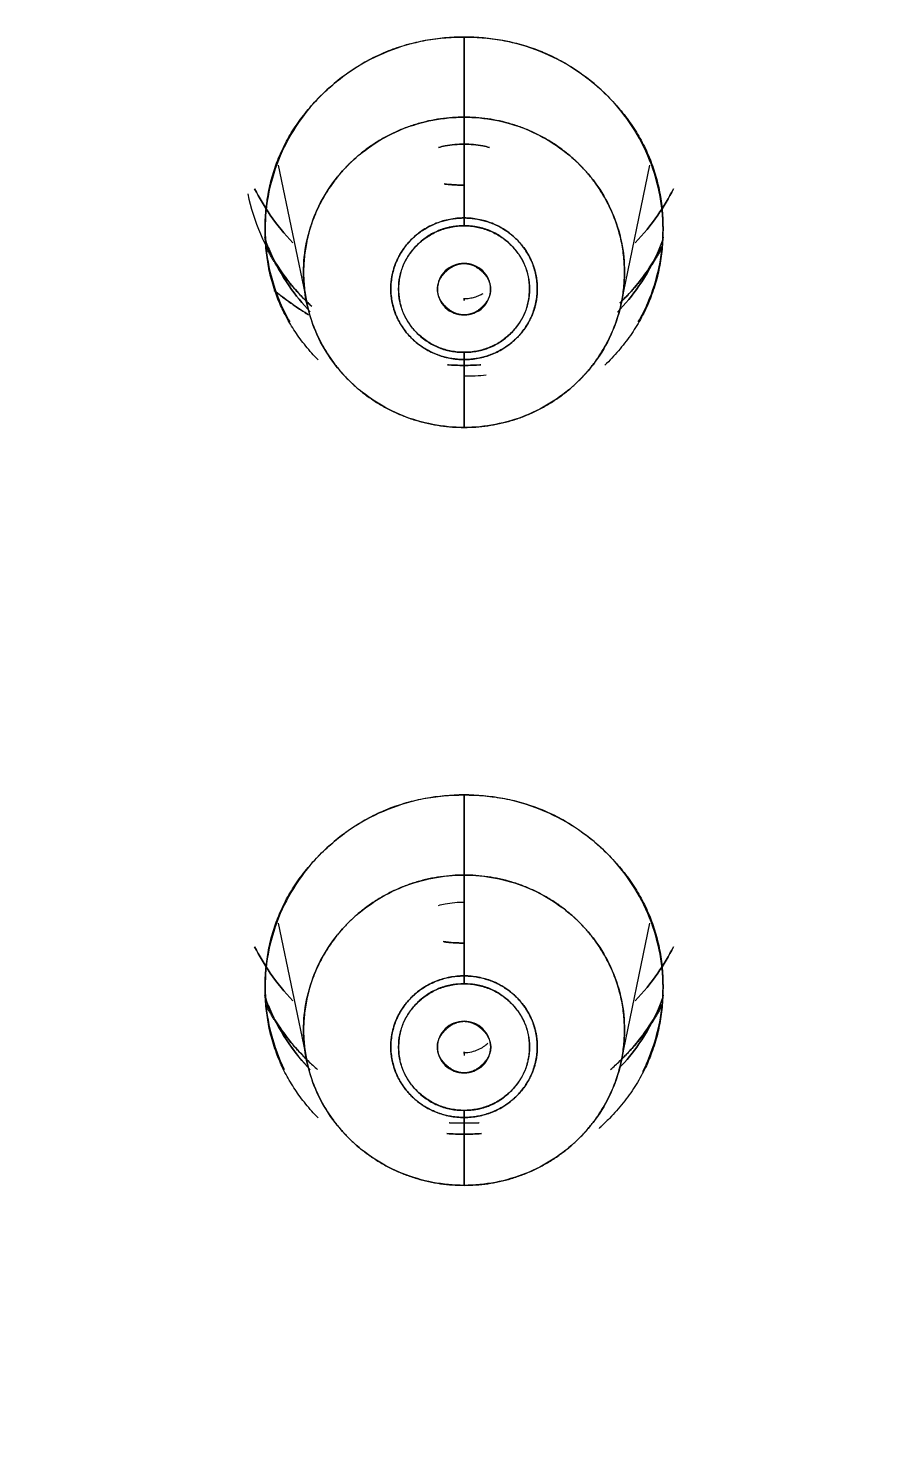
# Model space of a CAD drawing. Header units: inches. Extents: x 1105 to 1525, y -292 to 302.
# Drawn here: x 1224.23 to 1231.31, y 64.26 to 76.15 of the extents above; entities that cross this region are included whole.
import ezdxf

# ---------------------------------------------------------------- set-up
doc = ezdxf.new("R2010")
doc.units = ezdxf.units.IN
doc.header["$LTSCALE"] = 2.42
doc.header["$MEASUREMENT"] = 0
doc.header["$PDMODE"] = 3
doc.header["$PDSIZE"] = 0.3125
doc.layers.get('0').update_dxf_attribs({"linetype": 'CONTINUOUS'})
doc.layers.get('Defpoints').update_dxf_attribs({"linetype": 'CONTINUOUS'})
doc.layers.add('DIM', color=3, linetype='CONTINUOUS', lineweight=18)
doc.styles.get("Standard").update_dxf_attribs({"font": 'arial.ttf', "width": 0.8})
doc.dimstyles.new('ISO-25', dxfattribs={"dimtxt": 5, "dimasz": 2.5, "dimexe": 1.25, "dimexo": 0.625, "dimgap": 2, "dimtad": 1, "dimtih": 1, "dimtoh": 1, "dimdec": 1, "dimdsep": 46, "dimtxsty": 'Standard', "dimcen": 0, "dimclrd": 3, "dimclre": 3, "dimclrt": 4, "dimadec": 0, "dimazin": 0, "dimtfac": 1, "dimtdec": 1, "dimtmove": 0, "dimatfit": 3, "dimfxl": 1, "dimarcsym": 0})

# ---------------------------------------------------------------- blocks, each defined once
blk = doc.blocks.new('*D1')
at = {"layer": 'Defpoints', "color": 0, "transparency": 16777216}
for p in [(1211.201, 101.815), (1211.201, -172.578), (1309.638, -172.578)]:
    blk.add_point(p, dxfattribs=at)
at = {"layer": 'DIM', "color": 3, "lineweight": -2, "transparency": 16777216}
for p, q in [((1211.826, 101.815), (1310.888, 101.815)), ((1309.638, 96.815), (1309.638, -30.872)), ((1309.638, -167.578), (1309.638, -39.892)), ((1211.826, -172.578), (1310.888, -172.578))]:
    blk.add_line(p, q, dxfattribs=at)
at = {"layer": 'DIM', "color": 3, "transparency": 16777216}
for points in [[(1308.805, 96.815), (1310.472, 96.815), (1309.638, 101.815)], [(1308.805, -167.578), (1310.472, -167.578), (1309.638, -172.578)]]:
    blk.add_solid(points, dxfattribs=at)
at = {"layer": 'DIM', "color": 4, "transparency": 16777216, "insert": (1309.638, -35.382), "char_height": 5, "attachment_point": 5}
blk.add_mtext('274.4', dxfattribs=at)
blk = doc.blocks.new('*D3')
at = {"layer": 'Defpoints', "color": 0, "transparency": 16777216}
for p in [(1279.036, 140.16), (1143.365, 34.026), (1279.036, 34.019)]:
    blk.add_point(p, dxfattribs=at)
at = {"layer": 'DIM', "color": 3, "lineweight": -2, "transparency": 16777216}
for p, q in [((1143.365, 34.651), (1143.365, 141.41)), ((1279.036, 34.644), (1279.036, 141.41)), ((1148.365, 140.16), (1202.64, 140.16)), ((1274.036, 140.16), (1219.761, 140.16))]:
    blk.add_line(p, q, dxfattribs=at)
at = {"layer": 'DIM', "color": 3, "transparency": 16777216}
for points in [[(1148.365, 140.993), (1148.365, 139.326), (1143.365, 140.16)], [(1274.036, 140.993), (1274.036, 139.326), (1279.036, 140.16)]]:
    blk.add_solid(points, dxfattribs=at)
at = {"layer": 'DIM', "color": 4, "transparency": 16777216, "insert": (1211.201, 140.16), "char_height": 5, "attachment_point": 5}
blk.add_mtext('135.7', dxfattribs=at)

msp = doc.modelspace()

# ---------------------------------------------------------------- linework, layer by layer
at = {"linetype": 'Continuous', "lineweight": 18, "extrusion": (0, 1, 0)}
for p, q in [((1226.337, 75.001), (1226.576, 73.845)), ((1229.225, 73.845), (1229.464, 75.001)), ((1226.337, 68.626), (1226.576, 67.469)), ((1229.225, 67.469), (1229.464, 68.626))]:
    msp.add_line(p, q, dxfattribs=at)
at = {"linetype": 'Continuous', "lineweight": 18}
for points, degree, knots in [([(1278.773, 32.316), (1278.773, 34.452), (1278.555, 38.724), (1277.581, 45.07), (1275.967, 51.293), (1273.729, 57.334), (1270.89, 63.134), (1267.475, 68.637), (1263.519, 73.79), (1259.058, 78.543), (1254.137, 82.852), (1248.802, 86.674), (1243.105, 89.972), (1237.101, 92.715), (1230.847, 94.877), (1224.405, 96.435), (1217.834, 97.377), (1213.412, 97.587), (1211.201, 97.587)], 3, [0, 0, 0, 0, 0.0625, 0.125, 0.1875, 0.25, 0.3125, 0.375, 0.4375, 0.5, 0.5625, 0.625, 0.6875, 0.75, 0.8125, 0.875, 0.9375, 1, 1, 1, 1]), ([(1211.201, 97.587), (1213.412, 97.587), (1217.834, 97.376), (1226.594, 96.122), (1237.226, 93.007), (1247.024, 87.949), (1254.135, 82.851), (1259.059, 78.544), (1263.517, 73.789), (1267.476, 68.637), (1270.888, 63.133), (1273.73, 57.334), (1275.594, 52.3), (1276.773, 48.182), (1277.744, 44.012), (1278.555, 38.724), (1278.773, 34.452), (1278.773, 32.316)], 3, [0, 0, 0, 0, 0.0625, 0.125, 0.25, 0.375, 0.4375, 0.5, 0.5625, 0.625, 0.6875, 0.75, 0.8125, 0.84375, 0.875, 0.9375, 1, 1, 1, 1]), ([(1195.817, 93.394), (1202.015, 94.846), (1208.388, 95.111), (1213.318, 95.316), (1218.223, 94.804), (1224.622, 94.135), (1230.757, 92.275), (1238.11, 90.045), (1244.729, 86.221), (1251.525, 82.295), (1257.155, 76.908), (1262.782, 71.525), (1266.914, 64.997), (1271.044, 58.472), (1273.44, 51.181), (1275.835, 43.891), (1276.356, 36.257), (1276.877, 28.632), (1275.497, 21.105), (1274.115, 13.574), (1270.908, 6.579), (1268.052, 0.347), (1263.883, -5.15), (1257.961, -12.96), (1249.886, -18.696), (1244.869, -22.26), (1239.241, -24.844)], 2, [0, 0, 0, 0.125, 0.125, 0.1875, 0.1875, 0.25, 0.25, 0.3125, 0.3125, 0.375, 0.375, 0.4375, 0.4375, 0.5, 0.5, 0.5625, 0.5625, 0.625, 0.625, 0.6875, 0.6875, 0.75, 0.75, 0.875, 0.875, 1, 1, 1]), ([(1239.241, -24.844), (1239.945, -24.521), (1241.272, -23.883), (1243.174, -22.889), (1245.001, -21.861), (1246.885, -20.721), (1248.901, -19.401), (1251.067, -17.862), (1253.381, -16.063), (1255.852, -13.947), (1258.478, -11.445), (1261.219, -8.502), (1263.993, -5.097), (1266.701, -1.233), (1269.256, 3.091), (1271.566, 7.863), (1273.516, 12.997), (1275.013, 18.357), (1276.016, 23.822), (1276.519, 29.339), (1276.519, 34.879), (1276.016, 40.4), (1275.013, 45.856), (1273.519, 51.206), (1271.546, 56.409), (1269.108, 61.424), (1266.224, 66.213), (1262.916, 70.741), (1259.21, 74.971), (1255.137, 78.868), (1250.725, 82.407), (1245.994, 85.568), (1241.004, 88.308), (1235.91, 90.561), (1230.9, 92.3), (1226.102, 93.564), (1221.565, 94.42), (1217.342, 94.931), (1213.501, 95.163), (1210.069, 95.186), (1207.014, 95.06), (1204.285, 94.831), (1201.84, 94.532), (1199.657, 94.187), (1197.676, 93.811), (1196.425, 93.537), (1195.817, 93.394)], 3, [0, 0, 0, 0, 0.012202, 0.023189, 0.033858, 0.045296, 0.057999, 0.071972, 0.087381, 0.104481, 0.123651, 0.145097, 0.168608, 0.193819, 0.220656, 0.249232, 0.279085, 0.309194, 0.339088, 0.368937, 0.398843, 0.428755, 0.458652, 0.488547, 0.518447, 0.548347, 0.57824, 0.608136, 0.638049, 0.667943, 0.697772, 0.727718, 0.757896, 0.787508, 0.81533, 0.841142, 0.865293, 0.887639, 0.907732, 0.925508, 0.941345, 0.955585, 0.96839, 0.979913, 0.990205, 1, 1, 1, 1]), ([(1275.847, 28.397), (1275.855, 28.506), (1276.042, 31.393), (1276.001, 37.08), (1274.791, 45.363), (1272.449, 53.418), (1269.02, 61.1), (1264.562, 68.273), (1259.157, 74.81), (1252.9, 80.594), (1245.902, 85.522), (1238.289, 89.508), (1230.196, 92.479), (1221.759, 94.387), (1213.124, 95.194), (1204.448, 94.882), (1198.741, 93.93), (1195.937, 93.274)], 3, [0, 0, 0, 0, 0.002813, 0.073998, 0.145197, 0.216398, 0.287593, 0.358788, 0.429985, 0.501178, 0.572361, 0.643545, 0.714738, 0.785869, 0.857235, 0.928659, 1, 1, 1, 1]), ([(1195.887, 93.19), (1196.492, 93.332), (1197.738, 93.605), (1199.71, 93.979), (1201.883, 94.322), (1204.316, 94.62), (1207.033, 94.848), (1210.074, 94.973), (1213.49, 94.95), (1217.314, 94.719), (1221.518, 94.21), (1226.034, 93.358), (1230.81, 92.1), (1235.796, 90.369), (1240.867, 88.127), (1245.834, 85.4), (1250.543, 82.252), (1254.935, 78.73), (1258.989, 74.851), (1262.678, 70.64), (1265.971, 66.134), (1268.842, 61.366), (1271.269, 56.374), (1273.233, 51.195), (1274.72, 45.87), (1275.718, 40.438), (1276.219, 34.943), (1276.219, 29.429), (1275.719, 23.937), (1274.72, 18.497), (1273.23, 13.162), (1271.289, 8.051), (1268.99, 3.302), (1266.446, -1.003), (1263.75, -4.849), (1260.989, -8.238), (1258.26, -11.168), (1255.647, -13.658), (1253.187, -15.765), (1250.884, -17.555), (1248.728, -19.088), (1246.721, -20.401), (1244.846, -21.536), (1243.027, -22.56), (1241.133, -23.549), (1239.813, -24.184), (1239.113, -24.505)], 3, [0, 0, 0, 0, 0.009795, 0.020087, 0.03161, 0.044415, 0.058655, 0.074492, 0.092268, 0.112361, 0.134707, 0.158858, 0.18467, 0.212492, 0.242104, 0.272282, 0.302228, 0.332057, 0.361951, 0.391864, 0.42176, 0.451653, 0.481553, 0.511453, 0.541348, 0.571245, 0.601157, 0.631063, 0.660912, 0.690806, 0.720915, 0.750768, 0.779344, 0.806181, 0.831392, 0.854903, 0.876349, 0.895519, 0.912619, 0.928028, 0.942001, 0.954704, 0.966142, 0.976811, 0.987798, 1, 1, 1, 1]), ([(1238.926, -24.204), (1244.594, -21.601), (1249.636, -17.993), (1253.679, -15.099), (1257.214, -11.632), (1261.748, -7.184), (1265.281, -1.952), (1269.377, 4.114), (1271.926, 10.932), (1274.313, 17.314), (1275.221, 24.04), (1276.204, 31.32), (1275.41, 38.624), (1274.478, 47.195), (1271.171, 55.203), (1268.094, 62.655), (1263.166, 69.11), (1259.017, 74.545), (1253.753, 79.002), (1248.176, 83.723), (1241.629, 87.101), (1235.346, 90.344), (1228.485, 92.185), (1218.496, 94.865), (1208.135, 94.39), (1201.98, 94.108), (1195.989, 92.705)], 2, [0, 0, 0, 0.125, 0.125, 0.1875, 0.1875, 0.25, 0.25, 0.3125, 0.3125, 0.375, 0.375, 0.4375, 0.4375, 0.5, 0.5, 0.5625, 0.5625, 0.625, 0.625, 0.6875, 0.6875, 0.75, 0.75, 0.875, 0.875, 1, 1, 1]), ([(1195.989, 92.705), (1196.681, 92.867), (1198.001, 93.154), (1199.941, 93.514), (1201.848, 93.812), (1203.864, 94.068), (1206.081, 94.278), (1208.538, 94.424), (1211.258, 94.481), (1214.287, 94.415), (1217.665, 94.179), (1221.39, 93.718), (1225.413, 92.977), (1229.663, 91.91), (1234.077, 90.476), (1238.587, 88.642), (1243.083, 86.403), (1247.409, 83.81), (1251.422, 80.959), (1255.075, 77.927), (1258.424, 74.708), (1261.577, 71.202), (1264.604, 67.271), (1267.483, 62.819), (1270.107, 57.845), (1272.33, 52.456), (1274.036, 46.829), (1275.168, 41.173), (1275.735, 35.705), (1275.811, 30.574), (1275.491, 25.797), (1274.836, 21.258), (1273.845, 16.787), (1272.478, 12.274), (1270.697, 7.727), (1268.522, 3.274), (1266.041, -0.911), (1263.375, -4.71), (1260.618, -8.09), (1257.835, -11.072), (1255.092, -13.667), (1252.471, -15.879), (1250.029, -17.736), (1247.779, -19.294), (1245.71, -20.607), (1243.81, -21.721), (1242.074, -22.664), (1240.467, -23.48), (1239.433, -23.971), (1238.926, -24.204)], 3, [0, 0, 0, 0, 0.011269, 0.021419, 0.031278, 0.041852, 0.053605, 0.066538, 0.08081, 0.096678, 0.114498, 0.1344, 0.156117, 0.179301, 0.203861, 0.229789, 0.256714, 0.283873, 0.310306, 0.335514, 0.360061, 0.38505, 0.41157, 0.440282, 0.471001, 0.502948, 0.535235, 0.566974, 0.597228, 0.625207, 0.651, 0.675617, 0.700265, 0.725877, 0.752635, 0.779868, 0.806498, 0.831609, 0.855023, 0.876985, 0.897373, 0.915773, 0.93207, 0.946569, 0.959582, 0.971263, 0.981756, 0.991115, 1, 1, 1, 1]), ([(1227.901, 76.079), (1227.791, 76.079), (1227.681, 76.069), (1227.466, 76.028), (1227.361, 75.997), (1227.158, 75.916), (1227.061, 75.866), (1226.879, 75.748), (1226.794, 75.681), (1226.639, 75.531), (1226.569, 75.449), (1226.447, 75.273), (1226.396, 75.179), (1226.312, 74.983), (1226.28, 74.881), (1226.237, 74.674), (1226.226, 74.568), (1226.226, 74.356), (1226.237, 74.25), (1226.28, 74.043), (1226.312, 73.941), (1226.377, 73.788), (1226.404, 73.734), (1226.434, 73.682)], 3, [0, 0, 0, 0, 0.094677, 0.094677, 0.189354, 0.189354, 0.28403, 0.28403, 0.378707, 0.378707, 0.473384, 0.473384, 0.568061, 0.568061, 0.662738, 0.662738, 0.757414, 0.757414, 0.852091, 0.852091, 0.946768, 0.946768, 1, 1, 1, 1]), ([(1226.672, 73.363), (1226.226, 73.822), (1226.226, 75.131), (1227.206, 76.079), (1227.901, 76.079)], 2, [0, 0, 0, 0.322909, 0.661454, 1, 1, 1]), ([(1229.367, 73.682), (1229.397, 73.734), (1229.424, 73.788), (1229.489, 73.941), (1229.521, 74.043), (1229.564, 74.25), (1229.575, 74.356), (1229.575, 74.568), (1229.564, 74.674), (1229.521, 74.881), (1229.489, 74.983), (1229.406, 75.179), (1229.354, 75.273), (1229.232, 75.449), (1229.162, 75.531), (1229.007, 75.681), (1228.922, 75.748), (1228.74, 75.866), (1228.643, 75.916), (1228.44, 75.997), (1228.335, 76.028), (1228.12, 76.069), (1228.01, 76.079), (1227.901, 76.079)], 3, [0, 0, 0, 0, 0.053232, 0.053232, 0.147909, 0.147909, 0.242586, 0.242586, 0.337262, 0.337262, 0.431939, 0.431939, 0.526616, 0.526616, 0.621293, 0.621293, 0.71597, 0.71597, 0.810646, 0.810646, 0.905323, 0.905323, 1, 1, 1, 1]), ([(1227.901, 76.079), (1228.594, 76.079), (1229.575, 75.133), (1229.575, 73.793), (1229.085, 73.318)], 2, [0, 0, 0, 0.33334, 0.666681, 1, 1, 1]), ([(1227.901, 72.795), (1227.812, 72.795), (1227.724, 72.804), (1227.55, 72.837), (1227.465, 72.862), (1227.302, 72.927), (1227.224, 72.968), (1227.077, 73.063), (1227.008, 73.117), (1226.883, 73.238), (1226.827, 73.304), (1226.728, 73.446), (1226.686, 73.522), (1226.619, 73.68), (1226.593, 73.762), (1226.558, 73.929), (1226.55, 74.015), (1226.55, 74.185), (1226.558, 74.271), (1226.593, 74.438), (1226.619, 74.52), (1226.686, 74.678), (1226.728, 74.754), (1226.827, 74.896), (1226.883, 74.962), (1227.008, 75.083), (1227.077, 75.137), (1227.224, 75.232), (1227.302, 75.273), (1227.465, 75.338), (1227.55, 75.363), (1227.724, 75.396), (1227.812, 75.405), (1227.901, 75.405)], 3, [0, 0, 0, 0, 0.0625, 0.0625, 0.125, 0.125, 0.1875, 0.1875, 0.25, 0.25, 0.3125, 0.3125, 0.375, 0.375, 0.4375, 0.4375, 0.5, 0.5, 0.5625, 0.5625, 0.625, 0.625, 0.6875, 0.6875, 0.75, 0.75, 0.8125, 0.8125, 0.875, 0.875, 0.9375, 0.9375, 1, 1, 1, 1]), ([(1227.901, 75.405), (1227.989, 75.405), (1228.077, 75.396), (1228.251, 75.363), (1228.336, 75.338), (1228.499, 75.273), (1228.577, 75.232), (1228.724, 75.137), (1228.793, 75.083), (1228.918, 74.962), (1228.975, 74.896), (1229.073, 74.754), (1229.115, 74.678), (1229.182, 74.52), (1229.208, 74.438), (1229.243, 74.271), (1229.251, 74.185), (1229.251, 74.015), (1229.243, 73.929), (1229.208, 73.762), (1229.182, 73.68), (1229.115, 73.522), (1229.073, 73.446), (1228.975, 73.304), (1228.918, 73.238), (1228.793, 73.117), (1228.724, 73.063), (1228.577, 72.968), (1228.499, 72.927), (1228.336, 72.862), (1228.251, 72.837), (1228.077, 72.804), (1227.989, 72.795), (1227.901, 72.795)], 3, [0, 0, 0, 0, 0.0625, 0.0625, 0.125, 0.125, 0.1875, 0.1875, 0.25, 0.25, 0.3125, 0.3125, 0.375, 0.375, 0.4375, 0.4375, 0.5, 0.5, 0.5625, 0.5625, 0.625, 0.625, 0.6875, 0.6875, 0.75, 0.75, 0.8125, 0.8125, 0.875, 0.875, 0.9375, 0.9375, 1, 1, 1, 1]), ([(1227.901, 75.178), (1227.848, 75.178), (1227.795, 75.173), (1227.723, 75.159), (1227.704, 75.155), (1227.685, 75.15)], 3, [0, 0, 0, 0, 0.729394, 0.729394, 1, 1, 1, 1]), ([(1227.685, 75.15), (1227.704, 75.155), (1227.723, 75.159), (1227.795, 75.173), (1227.848, 75.178), (1227.901, 75.178)], 3, [0, 0, 0, 0, 0.270606, 0.270606, 1, 1, 1, 1]), ([(1227.901, 75.178), (1227.954, 75.178), (1228.007, 75.173), (1228.078, 75.159), (1228.097, 75.155), (1228.116, 75.15)], 3, [0, 0, 0, 0, 0.729394, 0.729394, 1, 1, 1, 1]), ([(1228.116, 75.15), (1228.097, 75.155), (1228.078, 75.159), (1228.007, 75.173), (1227.954, 75.178), (1227.901, 75.178)], 3, [0, 0, 0, 0, 0.270606, 0.270606, 1, 1, 1, 1]), ([(1226.138, 74.802), (1226.177, 74.725), (1226.221, 74.652), (1226.327, 74.498), (1226.39, 74.42), (1226.46, 74.347)], 3, [0, 0, 0, 0, 0.461241, 0.461241, 1, 1, 1, 1]), ([(1226.46, 74.347), (1226.39, 74.42), (1226.327, 74.498), (1226.221, 74.652), (1226.177, 74.725), (1226.138, 74.802)], 3, [0, 0, 0, 0, 0.538758, 0.538758, 1, 1, 1, 1]), ([(1229.341, 74.347), (1229.411, 74.42), (1229.474, 74.498), (1229.58, 74.652), (1229.624, 74.725), (1229.663, 74.802)], 3, [0, 0, 0, 0, 0.538758, 0.538758, 1, 1, 1, 1]), ([(1229.663, 74.802), (1229.624, 74.725), (1229.58, 74.652), (1229.474, 74.498), (1229.411, 74.42), (1229.341, 74.347)], 3, [0, 0, 0, 0, 0.461241, 0.461241, 1, 1, 1, 1]), ([(1226.081, 74.759), (1226.105, 74.644), (1226.14, 74.531), (1226.233, 74.315), (1226.29, 74.211), (1226.425, 74.016), (1226.503, 73.925), (1226.598, 73.832), (1226.608, 73.823), (1226.618, 73.814)], 3, [0, 0, 0, 0, 0.320585, 0.320585, 0.641973, 0.641973, 0.963361, 0.963361, 1, 1, 1, 1]), ([(1227.901, 74.557), (1227.86, 74.557), (1227.82, 74.553), (1227.741, 74.538), (1227.702, 74.527), (1227.627, 74.497), (1227.591, 74.478), (1227.524, 74.435), (1227.493, 74.41), (1227.436, 74.355), (1227.41, 74.325), (1227.365, 74.26), (1227.346, 74.225), (1227.315, 74.153), (1227.304, 74.116), (1227.288, 74.039), (1227.284, 74), (1227.284, 73.922), (1227.288, 73.883), (1227.304, 73.807), (1227.315, 73.77), (1227.346, 73.697), (1227.365, 73.663), (1227.41, 73.598), (1227.436, 73.568), (1227.493, 73.513), (1227.524, 73.488), (1227.591, 73.445), (1227.627, 73.426), (1227.702, 73.396), (1227.741, 73.385), (1227.82, 73.37), (1227.86, 73.366), (1227.901, 73.366)], 3, [0, 0, 0, 0, 0.0625, 0.0625, 0.125, 0.125, 0.1875, 0.1875, 0.25, 0.25, 0.3125, 0.3125, 0.375, 0.375, 0.4375, 0.4375, 0.5, 0.5, 0.5625, 0.5625, 0.625, 0.625, 0.6875, 0.6875, 0.75, 0.75, 0.8125, 0.8125, 0.875, 0.875, 0.9375, 0.9375, 1, 1, 1, 1]), ([(1227.901, 73.366), (1227.941, 73.366), (1227.981, 73.37), (1228.06, 73.385), (1228.099, 73.396), (1228.174, 73.426), (1228.21, 73.445), (1228.277, 73.488), (1228.308, 73.513), (1228.365, 73.568), (1228.391, 73.598), (1228.436, 73.663), (1228.455, 73.697), (1228.486, 73.77), (1228.497, 73.807), (1228.513, 73.883), (1228.517, 73.922), (1228.517, 74), (1228.513, 74.039), (1228.497, 74.116), (1228.486, 74.153), (1228.455, 74.225), (1228.436, 74.26), (1228.391, 74.325), (1228.365, 74.355), (1228.308, 74.41), (1228.277, 74.435), (1228.21, 74.478), (1228.174, 74.497), (1228.099, 74.527), (1228.06, 74.538), (1227.981, 74.553), (1227.941, 74.557), (1227.901, 74.557)], 3, [0, 0, 0, 0, 0.0625, 0.0625, 0.125, 0.125, 0.1875, 0.1875, 0.25, 0.25, 0.3125, 0.3125, 0.375, 0.375, 0.4375, 0.4375, 0.5, 0.5, 0.5625, 0.5625, 0.625, 0.625, 0.6875, 0.6875, 0.75, 0.75, 0.8125, 0.8125, 0.875, 0.875, 0.9375, 0.9375, 1, 1, 1, 1]), ([(1227.901, 73.427), (1227.864, 73.427), (1227.828, 73.43), (1227.758, 73.444), (1227.723, 73.454), (1227.656, 73.48), (1227.624, 73.497), (1227.565, 73.536), (1227.537, 73.558), (1227.486, 73.607), (1227.463, 73.634), (1227.423, 73.692), (1227.405, 73.723), (1227.378, 73.787), (1227.367, 73.821), (1227.353, 73.889), (1227.35, 73.924), (1227.35, 73.993), (1227.353, 74.028), (1227.367, 74.096), (1227.378, 74.13), (1227.405, 74.194), (1227.423, 74.225), (1227.463, 74.283), (1227.486, 74.31), (1227.537, 74.359), (1227.565, 74.382), (1227.624, 74.42), (1227.656, 74.437), (1227.723, 74.463), (1227.758, 74.474), (1227.828, 74.487), (1227.864, 74.491), (1227.901, 74.491)], 3, [0, 0, 0, 0, 0.0625, 0.0625, 0.125, 0.125, 0.1875, 0.1875, 0.25, 0.25, 0.3125, 0.3125, 0.375, 0.375, 0.4375, 0.4375, 0.5, 0.5, 0.5625, 0.5625, 0.625, 0.625, 0.6875, 0.6875, 0.75, 0.75, 0.8125, 0.8125, 0.875, 0.875, 0.9375, 0.9375, 1, 1, 1, 1]), ([(1227.901, 74.491), (1227.937, 74.491), (1227.973, 74.487), (1228.043, 74.474), (1228.078, 74.463), (1228.145, 74.437), (1228.177, 74.42), (1228.236, 74.382), (1228.264, 74.359), (1228.315, 74.31), (1228.338, 74.283), (1228.378, 74.225), (1228.396, 74.194), (1228.423, 74.13), (1228.434, 74.096), (1228.448, 74.028), (1228.451, 73.993), (1228.451, 73.924), (1228.448, 73.889), (1228.434, 73.821), (1228.423, 73.787), (1228.396, 73.723), (1228.378, 73.692), (1228.338, 73.634), (1228.315, 73.607), (1228.264, 73.558), (1228.236, 73.536), (1228.177, 73.497), (1228.145, 73.48), (1228.078, 73.454), (1228.043, 73.444), (1227.973, 73.43), (1227.937, 73.427), (1227.901, 73.427)], 3, [0, 0, 0, 0, 0.0625, 0.0625, 0.125, 0.125, 0.1875, 0.1875, 0.25, 0.25, 0.3125, 0.3125, 0.375, 0.375, 0.4375, 0.4375, 0.5, 0.5, 0.5625, 0.5625, 0.625, 0.625, 0.6875, 0.6875, 0.75, 0.75, 0.8125, 0.8125, 0.875, 0.875, 0.9375, 0.9375, 1, 1, 1, 1]), ([(1226.221, 74.395), (1226.234, 74.356), (1226.249, 74.318), (1226.309, 74.177), (1226.364, 74.078), (1226.482, 73.908), (1226.541, 73.836), (1226.606, 73.768)], 3, [0, 0, 0, 0, 0.166133, 0.166133, 0.623172, 0.623172, 1, 1, 1, 1]), ([(1226.606, 73.768), (1226.541, 73.836), (1226.482, 73.908), (1226.364, 74.078), (1226.309, 74.177), (1226.26, 74.293), (1226.254, 74.307), (1226.249, 74.32)], 3, [0, 0, 0, 0, 0.422604, 0.422604, 0.935162, 0.935162, 1, 1, 1, 1]), ([(1229.191, 73.764), (1229.258, 73.833), (1229.318, 73.907), (1229.437, 74.078), (1229.492, 74.177), (1229.552, 74.318), (1229.567, 74.356), (1229.58, 74.395)], 3, [0, 0, 0, 0, 0.381141, 0.381141, 0.835016, 0.835016, 1, 1, 1, 1]), ([(1229.547, 74.308), (1229.544, 74.299), (1229.54, 74.29), (1229.492, 74.177), (1229.437, 74.078), (1229.318, 73.907), (1229.258, 73.833), (1229.191, 73.764)], 3, [0, 0, 0, 0, 0.046268, 0.046268, 0.564672, 0.564672, 1, 1, 1, 1]), ([(1229.213, 73.843), (1229.299, 73.925), (1229.376, 74.016), (1229.488, 74.178), (1229.529, 74.246), (1229.565, 74.316)], 3, [0, 0, 0, 0, 0.599369, 0.599369, 1, 1, 1, 1]), ([(1226.618, 73.814), (1226.603, 73.827), (1226.37, 74.053), (1226.239, 74.3)], 2, [0, 0, 0, 0.063325, 1, 1, 1]), ([(1227.901, 74.174), (1227.871, 74.175), (1227.842, 74.169), (1227.788, 74.148), (1227.763, 74.132), (1227.722, 74.092), (1227.705, 74.068), (1227.683, 74.016), (1227.677, 73.987), (1227.677, 73.93), (1227.682, 73.902), (1227.705, 73.849), (1227.721, 73.824), (1227.763, 73.784), (1227.787, 73.768), (1227.842, 73.746), (1227.871, 73.741), (1227.901, 73.741)], 3, [0, 0, 0, 0, 0.125, 0.125, 0.25, 0.25, 0.375, 0.375, 0.5, 0.5, 0.625, 0.625, 0.75, 0.75, 0.875, 0.875, 1, 1, 1, 1]), ([(1227.901, 73.741), (1227.82, 73.742), (1227.678, 73.875), (1227.677, 73.957), (1227.676, 74.036), (1227.749, 74.107), (1227.818, 74.173), (1227.901, 74.174)], 2, [0, 0, 0, 0.25, 0.5, 0.5, 0.75, 0.75, 1, 1, 1]), ([(1227.901, 73.741), (1227.93, 73.741), (1227.959, 73.746), (1228.014, 73.768), (1228.039, 73.784), (1228.08, 73.824), (1228.096, 73.849), (1228.119, 73.902), (1228.125, 73.93), (1228.124, 73.987), (1228.118, 74.016), (1228.096, 74.068), (1228.079, 74.092), (1228.038, 74.132), (1228.013, 74.148), (1227.959, 74.169), (1227.93, 74.175), (1227.901, 74.174)], 3, [0, 0, 0, 0, 0.125, 0.125, 0.25, 0.25, 0.375, 0.375, 0.5, 0.5, 0.625, 0.625, 0.75, 0.75, 0.875, 0.875, 1, 1, 1, 1]), ([(1227.901, 74.174), (1227.981, 74.173), (1228.123, 74.04), (1228.124, 73.957), (1228.125, 73.879), (1228.052, 73.808), (1227.983, 73.742), (1227.901, 73.741)], 2, [0, 0, 0, 0.25, 0.5, 0.5, 0.75, 0.75, 1, 1, 1]), ([(1226.591, 73.743), (1226.572, 73.755), (1226.552, 73.767), (1226.453, 73.831), (1226.377, 73.887), (1226.303, 73.948)], 3, [0, 0, 0, 0, 0.193037, 0.193037, 1, 1, 1, 1]), ([(1227.901, 73.879), (1227.916, 73.879), (1227.946, 73.881), (1227.99, 73.891), (1228.028, 73.905), (1228.051, 73.917), (1228.062, 73.923)], 3, [0, 0, 0, 0, 0.275637, 0.53006, 0.784551, 1, 1, 1, 1]), ([(1227.901, 73.204), (1227.901, 73.204), (1227.901, 73.204), (1227.901, 73.215), (1227.901, 73.223), (1227.901, 73.234), (1227.901, 73.236), (1227.901, 73.235), (1227.901, 73.231), (1227.901, 73.225)], 3, [0, 0, 0, 0, 0.000041, 0.000041, 0.333361, 0.333361, 0.66668, 0.66668, 1, 1, 1, 1]), ([(1227.901, 69.704), (1227.791, 69.704), (1227.681, 69.694), (1227.466, 69.653), (1227.361, 69.622), (1227.158, 69.541), (1227.061, 69.491), (1226.879, 69.373), (1226.794, 69.305), (1226.639, 69.156), (1226.569, 69.074), (1226.447, 68.897), (1226.396, 68.804), (1226.312, 68.608), (1226.28, 68.506), (1226.237, 68.299), (1226.226, 68.193), (1226.226, 67.981), (1226.237, 67.875), (1226.28, 67.668), (1226.312, 67.566), (1226.364, 67.444), (1226.375, 67.42), (1226.387, 67.396)], 3, [0, 0, 0, 0, 0.097575, 0.097575, 0.195151, 0.195151, 0.292726, 0.292726, 0.390301, 0.390301, 0.487876, 0.487876, 0.585452, 0.585452, 0.683027, 0.683027, 0.780602, 0.780602, 0.878177, 0.878177, 0.975753, 0.975753, 1, 1, 1, 1]), ([(1226.672, 66.987), (1226.226, 67.447), (1226.226, 68.756), (1227.206, 69.704), (1227.901, 69.704)], 2, [0, 0, 0, 0.322909, 0.661454, 1, 1, 1]), ([(1229.405, 67.377), (1229.42, 67.407), (1229.434, 67.437), (1229.489, 67.566), (1229.521, 67.668), (1229.564, 67.875), (1229.575, 67.981), (1229.575, 68.193), (1229.564, 68.299), (1229.521, 68.506), (1229.489, 68.608), (1229.406, 68.804), (1229.354, 68.897), (1229.232, 69.074), (1229.162, 69.156), (1229.007, 69.305), (1228.922, 69.373), (1228.74, 69.491), (1228.643, 69.541), (1228.44, 69.622), (1228.335, 69.653), (1228.12, 69.694), (1228.01, 69.704), (1227.901, 69.704)], 3, [0, 0, 0, 0, 0.030397, 0.030397, 0.127357, 0.127357, 0.224318, 0.224318, 0.321278, 0.321278, 0.418238, 0.418238, 0.515198, 0.515198, 0.612159, 0.612159, 0.709119, 0.709119, 0.806079, 0.806079, 0.90304, 0.90304, 1, 1, 1, 1]), ([(1227.901, 69.704), (1228.594, 69.704), (1229.575, 68.758), (1229.575, 67.418), (1229.061, 66.921), (1229.037, 66.899)], 2, [0, 0, 0, 0.328091, 0.656181, 0.984272, 1, 1, 1]), ([(1227.901, 66.42), (1227.812, 66.42), (1227.724, 66.429), (1227.55, 66.462), (1227.465, 66.487), (1227.302, 66.552), (1227.224, 66.593), (1227.077, 66.688), (1227.008, 66.742), (1226.883, 66.863), (1226.827, 66.929), (1226.728, 67.071), (1226.686, 67.147), (1226.619, 67.305), (1226.593, 67.387), (1226.558, 67.554), (1226.55, 67.64), (1226.55, 67.81), (1226.558, 67.896), (1226.593, 68.063), (1226.619, 68.145), (1226.686, 68.303), (1226.728, 68.379), (1226.827, 68.521), (1226.883, 68.587), (1227.008, 68.708), (1227.077, 68.762), (1227.224, 68.857), (1227.302, 68.898), (1227.465, 68.963), (1227.55, 68.988), (1227.724, 69.021), (1227.812, 69.03), (1227.901, 69.03)], 3, [0, 0, 0, 0, 0.0625, 0.0625, 0.125, 0.125, 0.1875, 0.1875, 0.25, 0.25, 0.3125, 0.3125, 0.375, 0.375, 0.4375, 0.4375, 0.5, 0.5, 0.5625, 0.5625, 0.625, 0.625, 0.6875, 0.6875, 0.75, 0.75, 0.8125, 0.8125, 0.875, 0.875, 0.9375, 0.9375, 1, 1, 1, 1]), ([(1227.901, 69.03), (1227.989, 69.03), (1228.077, 69.021), (1228.251, 68.988), (1228.336, 68.963), (1228.499, 68.898), (1228.577, 68.857), (1228.724, 68.762), (1228.793, 68.708), (1228.918, 68.587), (1228.975, 68.521), (1229.073, 68.379), (1229.115, 68.303), (1229.182, 68.145), (1229.208, 68.063), (1229.243, 67.896), (1229.251, 67.81), (1229.251, 67.64), (1229.243, 67.554), (1229.208, 67.387), (1229.182, 67.305), (1229.115, 67.147), (1229.073, 67.071), (1228.975, 66.929), (1228.918, 66.863), (1228.793, 66.742), (1228.724, 66.688), (1228.577, 66.593), (1228.499, 66.552), (1228.336, 66.487), (1228.251, 66.462), (1228.077, 66.429), (1227.989, 66.42), (1227.901, 66.42)], 3, [0, 0, 0, 0, 0.0625, 0.0625, 0.125, 0.125, 0.1875, 0.1875, 0.25, 0.25, 0.3125, 0.3125, 0.375, 0.375, 0.4375, 0.4375, 0.5, 0.5, 0.5625, 0.5625, 0.625, 0.625, 0.6875, 0.6875, 0.75, 0.75, 0.8125, 0.8125, 0.875, 0.875, 0.9375, 0.9375, 1, 1, 1, 1]), ([(1227.685, 68.775), (1227.704, 68.78), (1227.723, 68.784), (1227.795, 68.798), (1227.848, 68.803), (1227.901, 68.803)], 3, [0, 0, 0, 0, 0.270207, 0.270207, 1, 1, 1, 1]), ([(1226.46, 67.972), (1226.39, 68.045), (1226.327, 68.123), (1226.221, 68.276), (1226.177, 68.35), (1226.138, 68.427)], 3, [0, 0, 0, 0, 0.538758, 0.538758, 1, 1, 1, 1]), ([(1226.138, 68.427), (1226.177, 68.35), (1226.221, 68.276), (1226.327, 68.123), (1226.39, 68.045), (1226.46, 67.972)], 3, [0, 0, 0, 0, 0.461241, 0.461241, 1, 1, 1, 1]), ([(1229.663, 68.427), (1229.624, 68.35), (1229.58, 68.276), (1229.474, 68.123), (1229.411, 68.045), (1229.341, 67.972)], 3, [0, 0, 0, 0, 0.461241, 0.461241, 1, 1, 1, 1]), ([(1229.341, 67.972), (1229.411, 68.045), (1229.474, 68.123), (1229.58, 68.276), (1229.624, 68.35), (1229.663, 68.427)], 3, [0, 0, 0, 0, 0.538758, 0.538758, 1, 1, 1, 1]), ([(1227.901, 68.182), (1227.86, 68.182), (1227.82, 68.178), (1227.741, 68.163), (1227.702, 68.152), (1227.627, 68.122), (1227.591, 68.103), (1227.524, 68.06), (1227.493, 68.035), (1227.436, 67.98), (1227.41, 67.95), (1227.365, 67.885), (1227.346, 67.85), (1227.315, 67.778), (1227.304, 67.741), (1227.288, 67.664), (1227.284, 67.625), (1227.284, 67.547), (1227.288, 67.508), (1227.304, 67.432), (1227.315, 67.394), (1227.346, 67.322), (1227.365, 67.288), (1227.41, 67.223), (1227.436, 67.193), (1227.493, 67.138), (1227.524, 67.113), (1227.591, 67.069), (1227.627, 67.051), (1227.702, 67.021), (1227.741, 67.01), (1227.82, 66.995), (1227.86, 66.991), (1227.901, 66.991)], 3, [0, 0, 0, 0, 0.0625, 0.0625, 0.125, 0.125, 0.1875, 0.1875, 0.25, 0.25, 0.3125, 0.3125, 0.375, 0.375, 0.4375, 0.4375, 0.5, 0.5, 0.5625, 0.5625, 0.625, 0.625, 0.6875, 0.6875, 0.75, 0.75, 0.8125, 0.8125, 0.875, 0.875, 0.9375, 0.9375, 1, 1, 1, 1]), ([(1227.901, 66.991), (1227.941, 66.991), (1227.981, 66.995), (1228.06, 67.01), (1228.099, 67.021), (1228.174, 67.051), (1228.21, 67.069), (1228.277, 67.113), (1228.308, 67.138), (1228.365, 67.193), (1228.391, 67.223), (1228.436, 67.288), (1228.455, 67.322), (1228.486, 67.394), (1228.497, 67.432), (1228.513, 67.508), (1228.517, 67.547), (1228.517, 67.625), (1228.513, 67.664), (1228.497, 67.741), (1228.486, 67.778), (1228.455, 67.85), (1228.436, 67.885), (1228.391, 67.95), (1228.365, 67.98), (1228.308, 68.035), (1228.277, 68.06), (1228.21, 68.103), (1228.174, 68.122), (1228.099, 68.152), (1228.06, 68.163), (1227.981, 68.178), (1227.941, 68.182), (1227.901, 68.182)], 3, [0, 0, 0, 0, 0.0625, 0.0625, 0.125, 0.125, 0.1875, 0.1875, 0.25, 0.25, 0.3125, 0.3125, 0.375, 0.375, 0.4375, 0.4375, 0.5, 0.5, 0.5625, 0.5625, 0.625, 0.625, 0.6875, 0.6875, 0.75, 0.75, 0.8125, 0.8125, 0.875, 0.875, 0.9375, 0.9375, 1, 1, 1, 1]), ([(1226.221, 68.02), (1226.234, 67.981), (1226.249, 67.943), (1226.309, 67.802), (1226.364, 67.703), (1226.479, 67.537), (1226.535, 67.468), (1226.596, 67.404)], 3, [0, 0, 0, 0, 0.169523, 0.169523, 0.635887, 0.635887, 1, 1, 1, 1]), ([(1227.901, 67.051), (1227.864, 67.051), (1227.828, 67.055), (1227.758, 67.068), (1227.723, 67.079), (1227.656, 67.105), (1227.624, 67.122), (1227.565, 67.16), (1227.537, 67.183), (1227.486, 67.232), (1227.463, 67.259), (1227.423, 67.317), (1227.405, 67.348), (1227.378, 67.412), (1227.367, 67.446), (1227.353, 67.514), (1227.35, 67.549), (1227.35, 67.618), (1227.353, 67.653), (1227.367, 67.721), (1227.378, 67.755), (1227.405, 67.819), (1227.423, 67.85), (1227.463, 67.908), (1227.486, 67.935), (1227.537, 67.984), (1227.565, 68.006), (1227.624, 68.045), (1227.656, 68.062), (1227.723, 68.088), (1227.758, 68.098), (1227.828, 68.112), (1227.864, 68.115), (1227.901, 68.115)], 3, [0, 0, 0, 0, 0.0625, 0.0625, 0.125, 0.125, 0.1875, 0.1875, 0.25, 0.25, 0.3125, 0.3125, 0.375, 0.375, 0.4375, 0.4375, 0.5, 0.5, 0.5625, 0.5625, 0.625, 0.625, 0.6875, 0.6875, 0.75, 0.75, 0.8125, 0.8125, 0.875, 0.875, 0.9375, 0.9375, 1, 1, 1, 1]), ([(1227.901, 68.115), (1227.937, 68.115), (1227.973, 68.112), (1228.043, 68.098), (1228.078, 68.088), (1228.145, 68.062), (1228.177, 68.045), (1228.236, 68.006), (1228.264, 67.984), (1228.315, 67.935), (1228.338, 67.908), (1228.378, 67.85), (1228.396, 67.819), (1228.423, 67.755), (1228.434, 67.721), (1228.448, 67.653), (1228.451, 67.618), (1228.451, 67.549), (1228.448, 67.514), (1228.434, 67.446), (1228.423, 67.412), (1228.396, 67.348), (1228.378, 67.317), (1228.338, 67.259), (1228.315, 67.232), (1228.264, 67.183), (1228.236, 67.16), (1228.177, 67.122), (1228.145, 67.105), (1228.078, 67.079), (1228.043, 67.068), (1227.973, 67.055), (1227.937, 67.051), (1227.901, 67.051)], 3, [0, 0, 0, 0, 0.0625, 0.0625, 0.125, 0.125, 0.1875, 0.1875, 0.25, 0.25, 0.3125, 0.3125, 0.375, 0.375, 0.4375, 0.4375, 0.5, 0.5, 0.5625, 0.5625, 0.625, 0.625, 0.6875, 0.6875, 0.75, 0.75, 0.8125, 0.8125, 0.875, 0.875, 0.9375, 0.9375, 1, 1, 1, 1]), ([(1229.207, 67.406), (1229.267, 67.47), (1229.323, 67.538), (1229.437, 67.703), (1229.492, 67.802), (1229.552, 67.943), (1229.567, 67.981), (1229.58, 68.02)], 3, [0, 0, 0, 0, 0.361583, 0.361583, 0.829803, 0.829803, 1, 1, 1, 1]), ([(1226.236, 67.941), (1226.272, 67.871), (1226.313, 67.803), (1226.425, 67.641), (1226.503, 67.55), (1226.614, 67.442), (1226.641, 67.418), (1226.668, 67.394)], 3, [0, 0, 0, 0, 0.338929, 0.338929, 0.847641, 0.847641, 1, 1, 1, 1]), ([(1226.606, 67.393), (1226.541, 67.46), (1226.482, 67.533), (1226.364, 67.703), (1226.309, 67.802), (1226.26, 67.918), (1226.254, 67.932), (1226.249, 67.945)], 3, [0, 0, 0, 0, 0.422604, 0.422604, 0.935162, 0.935162, 1, 1, 1, 1]), ([(1229.133, 67.394), (1229.16, 67.418), (1229.187, 67.442), (1229.298, 67.55), (1229.376, 67.641), (1229.488, 67.803), (1229.529, 67.871), (1229.565, 67.941)], 3, [0, 0, 0, 0, 0.152359, 0.152359, 0.661071, 0.661071, 1, 1, 1, 1]), ([(1229.547, 67.933), (1229.544, 67.924), (1229.54, 67.915), (1229.492, 67.802), (1229.437, 67.703), (1229.323, 67.538), (1229.267, 67.47), (1229.207, 67.406)], 3, [0, 0, 0, 0, 0.047946, 0.047946, 0.585147, 0.585147, 1, 1, 1, 1]), ([(1227.901, 67.8), (1227.871, 67.8), (1227.842, 67.795), (1227.788, 67.773), (1227.763, 67.757), (1227.721, 67.717), (1227.705, 67.693), (1227.682, 67.64), (1227.676, 67.612), (1227.676, 67.555), (1227.682, 67.526), (1227.704, 67.474), (1227.721, 67.449), (1227.762, 67.409), (1227.787, 67.393), (1227.842, 67.371), (1227.871, 67.366), (1227.901, 67.366)], 3, [0, 0, 0, 0, 0.125, 0.125, 0.25, 0.25, 0.375, 0.375, 0.5, 0.5, 0.625, 0.625, 0.75, 0.75, 0.875, 0.875, 1, 1, 1, 1]), ([(1227.901, 67.366), (1227.82, 67.367), (1227.677, 67.501), (1227.676, 67.583), (1227.675, 67.661), (1227.749, 67.732), (1227.818, 67.799), (1227.901, 67.8)], 2, [0, 0, 0, 0.25, 0.5, 0.5, 0.75, 0.75, 1, 1, 1]), ([(1227.901, 67.366), (1227.93, 67.366), (1227.959, 67.371), (1228.014, 67.393), (1228.039, 67.409), (1228.08, 67.449), (1228.097, 67.474), (1228.119, 67.526), (1228.125, 67.555), (1228.125, 67.612), (1228.119, 67.64), (1228.096, 67.693), (1228.08, 67.717), (1228.038, 67.757), (1228.013, 67.773), (1227.959, 67.795), (1227.93, 67.8), (1227.901, 67.8)], 3, [0, 0, 0, 0, 0.125, 0.125, 0.25, 0.25, 0.375, 0.375, 0.5, 0.5, 0.625, 0.625, 0.75, 0.75, 0.875, 0.875, 1, 1, 1, 1]), ([(1227.901, 67.8), (1227.981, 67.799), (1228.124, 67.665), (1228.125, 67.583), (1228.126, 67.504), (1228.052, 67.434), (1227.983, 67.367), (1227.901, 67.366)], 2, [0, 0, 0, 0.25, 0.5, 0.5, 0.75, 0.75, 1, 1, 1]), ([(1227.901, 67.537), (1227.922, 67.537), (1227.963, 67.542), (1228.019, 67.56), (1228.065, 67.585), (1228.09, 67.606), (1228.101, 67.617), (1228.102, 67.617)], 3, [0, 0, 0, 0, 0.288799, 0.549131, 0.78413, 0.994864, 1, 1, 1, 1]), ([(1227.901, 66.85), (1227.901, 66.856), (1227.901, 66.86), (1227.901, 66.861), (1227.901, 66.859), (1227.901, 66.854), (1227.901, 66.854), (1227.901, 66.854)], 3, [0, 0, 0, 0, 0.499964, 0.499964, 0.999928, 0.999928, 1, 1, 1, 1]), ([(1227.901, 66.854), (1227.901, 66.854), (1227.901, 66.854), (1227.901, 66.859), (1227.901, 66.861), (1227.901, 66.86), (1227.901, 66.856), (1227.901, 66.85)], 3, [0, 0, 0, 0, 0.000072, 0.000072, 0.500036, 0.500036, 1, 1, 1, 1])]:
    msp.add_open_spline(points, degree=degree, knots=knots, dxfattribs=at)
for points, degree in [([(1277.701, 32.107), (1277.701, 38.433), (1275.145, 50.843), (1270.132, 62.533), (1262.855, 73.054), (1253.592, 82.001), (1242.701, 89.031), (1230.599, 93.873), (1217.75, 96.342), (1211.201, 96.342)], 2), ([(1211.201, 96.342), (1213.377, 96.342), (1217.729, 96.135), (1224.195, 95.209), (1230.535, 93.675), (1236.69, 91.547), (1242.599, 88.848), (1248.205, 85.602), (1253.455, 81.841), (1258.299, 77.601), (1262.688, 72.923), (1266.582, 67.851), (1269.943, 62.436), (1272.737, 56.728), (1274.939, 50.784), (1276.528, 44.659), (1277.487, 38.414), (1277.701, 34.21), (1277.701, 32.107)], 3), ([(1227.901, 76.079), (1227.901, 75.855), (1227.901, 75.63), (1227.901, 75.405)], 3), ([(1227.901, 75.405), (1227.901, 75.63), (1227.901, 75.855), (1227.901, 76.079)], 3), ([(1227.901, 74.833), (1227.844, 74.833), (1227.787, 74.837), (1227.732, 74.845)], 3), ([(1227.732, 74.844), (1227.814, 74.833), (1227.901, 74.833)], 2), ([(1227.901, 74.491), (1227.901, 74.512), (1227.901, 74.535), (1227.901, 74.557)], 3), ([(1227.901, 74.557), (1227.901, 74.535), (1227.901, 74.512), (1227.901, 74.491)], 3), ([(1227.901, 74.491), (1227.673, 74.491), (1227.35, 74.18), (1227.349, 73.739), (1227.672, 73.427), (1227.901, 73.427)], 2), ([(1227.901, 73.427), (1228.128, 73.427), (1228.451, 73.737), (1228.452, 74.178), (1228.129, 74.491), (1227.901, 74.491)], 2), ([(1229.562, 74.3), (1229.432, 74.054), (1229.213, 73.843)], 2), ([(1226.303, 73.947), (1226.44, 73.835), (1226.591, 73.743)], 2), ([(1227.901, 73.879), (1227.901, 73.874), (1227.901, 73.869), (1227.901, 73.864)], 3), ([(1227.901, 73.864), (1227.901, 73.869), (1227.901, 73.874), (1227.901, 73.879)], 3), ([(1227.901, 73.366), (1227.901, 73.384), (1227.901, 73.405), (1227.901, 73.427)], 3), ([(1227.901, 73.427), (1227.901, 73.405), (1227.901, 73.384), (1227.901, 73.366)], 3), ([(1227.76, 73.322), (1227.806, 73.319), (1227.853, 73.317), (1227.901, 73.317)], 3), ([(1227.901, 73.317), (1227.829, 73.317), (1227.76, 73.321)], 2), ([(1227.901, 73.317), (1227.948, 73.317), (1227.995, 73.319), (1228.041, 73.322)], 3), ([(1228.041, 73.321), (1227.972, 73.317), (1227.901, 73.317)], 2), ([(1228.088, 73.235), (1228.026, 73.228), (1227.963, 73.225), (1227.901, 73.225)], 3), ([(1227.901, 69.03), (1227.901, 69.255), (1227.901, 69.479), (1227.901, 69.704)], 3), ([(1227.901, 69.704), (1227.901, 69.479), (1227.901, 69.255), (1227.901, 69.03)], 3), ([(1227.901, 68.458), (1227.842, 68.458), (1227.784, 68.462), (1227.726, 68.471)], 3), ([(1227.731, 68.469), (1227.814, 68.458), (1227.901, 68.458)], 2), ([(1227.901, 68.115), (1227.901, 68.137), (1227.901, 68.16), (1227.901, 68.182)], 3), ([(1227.901, 68.182), (1227.901, 68.16), (1227.901, 68.137), (1227.901, 68.115)], 3), ([(1227.901, 68.115), (1227.673, 68.115), (1227.35, 67.805), (1227.349, 67.364), (1227.672, 67.051), (1227.901, 67.051)], 2), ([(1227.901, 67.051), (1228.128, 67.051), (1228.451, 67.362), (1228.452, 67.803), (1228.129, 68.115), (1227.901, 68.115)], 2), ([(1226.588, 67.467), (1226.37, 67.678), (1226.239, 67.925)], 2), ([(1229.562, 67.925), (1229.432, 67.678), (1229.213, 67.467)], 2), ([(1227.901, 67.537), (1227.901, 67.529), (1227.901, 67.521), (1227.901, 67.513)], 3), ([(1227.901, 66.942), (1227.836, 66.942), (1227.774, 66.945)], 2), ([(1227.901, 66.991), (1227.901, 67.009), (1227.901, 67.03), (1227.901, 67.051)], 3), ([(1227.901, 67.051), (1227.901, 67.03), (1227.901, 67.009), (1227.901, 66.991)], 3), ([(1228.029, 66.945), (1227.965, 66.942), (1227.901, 66.942)], 2), ([(1227.756, 66.856), (1227.804, 66.852), (1227.852, 66.85), (1227.901, 66.85)], 3), ([(1227.901, 66.85), (1227.852, 66.85), (1227.804, 66.852), (1227.756, 66.856)], 3), ([(1227.901, 66.85), (1227.949, 66.85), (1227.998, 66.852), (1228.046, 66.856)], 3), ([(1228.046, 66.856), (1227.998, 66.852), (1227.949, 66.85), (1227.901, 66.85)], 3)]:
    msp.add_open_spline(points, degree=degree, dxfattribs=at)
for points, weights in [([(1227.901, 75.405), (1227.064, 75.405), (1226.55, 74.82), (1226.55, 74.1), (1226.55, 73.38), (1227.064, 72.795), (1227.901, 72.795)], [1.07658400383, 0.941849442198, 1.05653471293, 1.42063981603, 1.05653471293, 0.941849442198, 1.07658400383]), ([(1227.901, 72.795), (1228.737, 72.795), (1229.251, 73.38), (1229.251, 74.1), (1229.251, 74.82), (1228.737, 75.405), (1227.901, 75.405)], [1.07658400383, 0.941849442201, 1.05653471293, 1.42063981603, 1.05653471293, 0.941849442201, 1.07658400383]), ([(1227.901, 73.366), (1227.519, 73.366), (1227.284, 73.633), (1227.284, 73.961), (1227.284, 74.29), (1227.519, 74.557), (1227.901, 74.557)], [1.07658400383, 0.941849442196, 1.05653471293, 1.42063981602, 1.05653471293, 0.941849442196, 1.07658400383]), ([(1227.901, 74.557), (1228.282, 74.557), (1228.517, 74.29), (1228.517, 73.961), (1228.517, 73.633), (1228.282, 73.366), (1227.901, 73.366)], [1.07658400384, 0.941849442204, 1.05653471294, 1.42063981604, 1.05653471294, 0.941849442204, 1.07658400384]), ([(1227.901, 69.03), (1227.064, 69.03), (1226.55, 68.445), (1226.55, 67.725), (1226.55, 67.005), (1227.064, 66.42), (1227.901, 66.42)], [1.07658400384, 0.941849442205, 1.05653471294, 1.42063981604, 1.05653471294, 0.941849442205, 1.07658400384]), ([(1227.901, 66.42), (1228.737, 66.42), (1229.251, 67.005), (1229.251, 67.725), (1229.251, 68.445), (1228.737, 69.03), (1227.901, 69.03)], [1.07658400383, 0.941849442198, 1.05653471293, 1.42063981603, 1.05653471293, 0.941849442198, 1.07658400383]), ([(1227.901, 66.991), (1227.519, 66.991), (1227.284, 67.258), (1227.284, 67.586), (1227.284, 67.915), (1227.519, 68.182), (1227.901, 68.182)], [1.07658400383, 0.941849442202, 1.05653471293, 1.42063981603, 1.05653471293, 0.941849442202, 1.07658400383]), ([(1227.901, 68.182), (1228.282, 68.182), (1228.517, 67.915), (1228.517, 67.586), (1228.517, 67.258), (1228.282, 66.991), (1227.901, 66.991)], [1.07658400383, 0.941849442198, 1.05653471293, 1.42063981603, 1.05653471293, 0.941849442198, 1.07658400383])]:
    msp.add_rational_spline(points, weights, degree=3, knots=[0, 0, 0, 0, 0.5, 0.5, 0.5, 1, 1, 1, 1], dxfattribs=at)
for points, weights in [([(1227.901, 75.405), (1227.901, 75.159), (1227.901, 74.868), (1227.901, 74.557)], [1.07658400383, 1.04568796523, 1.04568796523, 1.07658400384]), ([(1227.901, 74.557), (1227.901, 74.868), (1227.901, 75.159), (1227.901, 75.405)], [1.07658400384, 1.04568796523, 1.04568796523, 1.07658400383]), ([(1227.901, 74.565), (1227.901, 74.675), (1227.901, 74.819), (1227.901, 74.968)], [1.00829457955, 0.980458994878, 1.02268299877, 1.13496659122]), ([(1227.901, 74.968), (1227.901, 74.812), (1227.901, 74.661), (1227.901, 74.55)], [1.13496687022, 1.0175683781, 0.976757603004, 1.01253454493]), ([(1227.901, 73.867), (1227.901, 73.883), (1227.901, 73.886), (1227.901, 73.879)], [1.02747988143, 1.04976009415, 1.08558861532, 1.13496544493]), ([(1227.901, 73.879), (1227.901, 73.886), (1227.901, 73.883), (1227.901, 73.867)], [1.13496516596, 1.08558839619, 1.04975993002, 1.02747976747]), ([(1227.901, 73.366), (1227.901, 73.108), (1227.901, 72.912), (1227.901, 72.795)], [1.07658400384, 1.04568796523, 1.04568796523, 1.07658400384]), ([(1227.901, 72.795), (1227.901, 72.912), (1227.901, 73.108), (1227.901, 73.366)], [1.07658400384, 1.04568796523, 1.04568796523, 1.07658400384]), ([(1227.901, 69.03), (1227.901, 68.784), (1227.901, 68.493), (1227.901, 68.182)], [1.07658400383, 1.04568796523, 1.04568796524, 1.07658400384]), ([(1227.901, 68.182), (1227.901, 68.493), (1227.901, 68.784), (1227.901, 69.03)], [1.07658400384, 1.04568796524, 1.04568796523, 1.07658400383]), ([(1227.901, 68.121), (1227.901, 68.227), (1227.901, 68.403), (1227.901, 68.593)], [1.04161311956, 0.963949517365, 0.994995052507, 1.13474972499]), ([(1227.901, 68.593), (1227.901, 68.403), (1227.901, 68.227), (1227.901, 68.121)], [1.13474996157, 0.99499515994, 0.963949505706, 1.04161299887]), ([(1227.901, 67.528), (1227.901, 67.545), (1227.901, 67.548), (1227.901, 67.537)], [1.02211559436, 1.04376495399, 1.0813090291, 1.13474781966]), ([(1227.901, 67.537), (1227.901, 67.548), (1227.901, 67.545), (1227.901, 67.528)], [1.13474758308, 1.08131488379, 1.04377330452, 1.02212284527]), ([(1227.901, 66.991), (1227.901, 66.733), (1227.901, 66.537), (1227.901, 66.42)], [1.07658400383, 1.04568796524, 1.04568796523, 1.07658400383]), ([(1227.901, 66.42), (1227.901, 66.537), (1227.901, 66.733), (1227.901, 66.991)], [1.07658400383, 1.04568796523, 1.04568796524, 1.07658400383])]:
    msp.add_rational_spline(points, weights, degree=3, dxfattribs=at)

# ---------------------------------------------------------------- dimensions: what is measured, and where the dimension line sits
at = {"layer": 'DIM'}
dim = msp.add_linear_dim(base=(1279.036, 140.16), p1=(1143.365, 34.026), p2=(1279.036, 34.019), dimstyle='ISO-25', override={"dimasz": 5, "dimtad": 0}, dxfattribs=at)
dim.commit()
dim.dimension.update_dxf_attribs({"geometry": '*D3', "text_midpoint": (1211.201, 140.16)})
dim = msp.add_linear_dim(base=(1309.638, -172.578), p1=(1211.201, 101.815), p2=(1211.201, -172.578), angle=90, dimstyle='ISO-25', override={"dimasz": 5, "dimtad": 0}, dxfattribs=at)
dim.commit()
dim.dimension.update_dxf_attribs({"geometry": '*D1', "text_midpoint": (1309.638, -35.382)})

doc.saveas('drawing.dxf')
